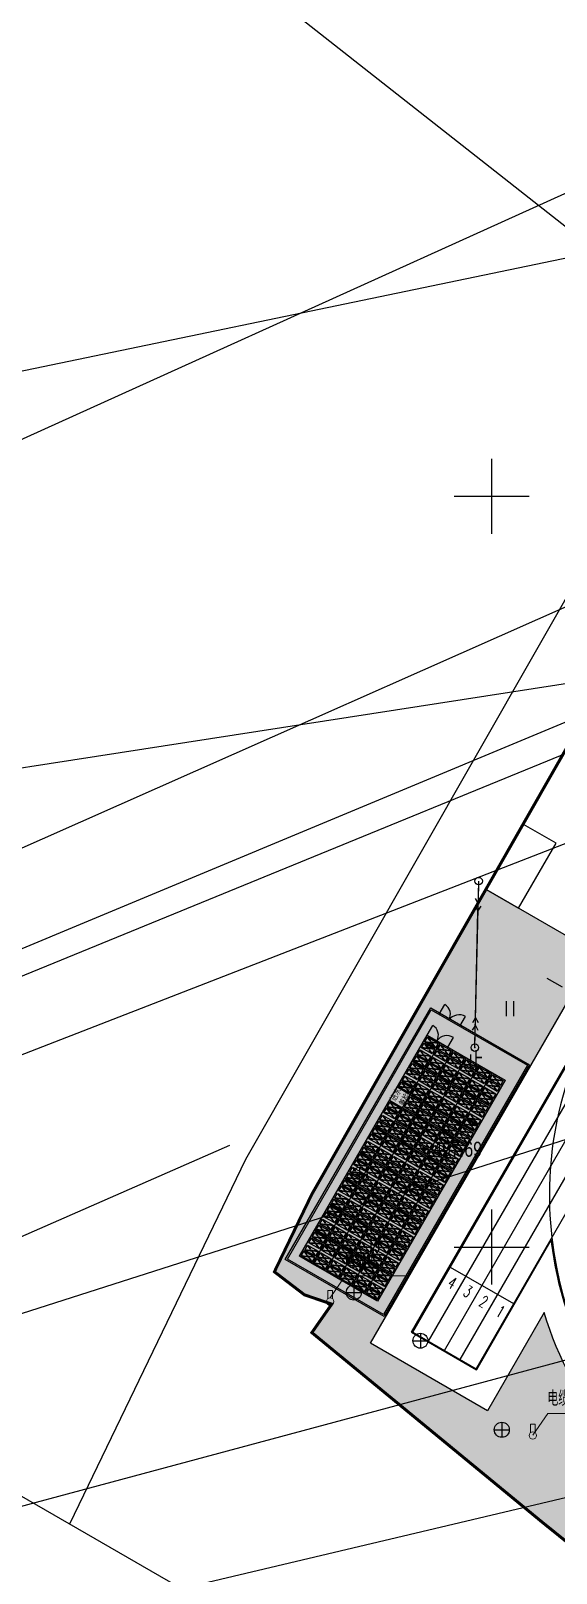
# Model space of a CAD drawing. Header units: millimetres. Extents: x 216654360 to 218309126, y 218099985 to 219647706.
# Drawn here: x 217219309 to 217254294, y 219128281 to 219230996 of the extents above; entities that cross this region are included whole.
import ezdxf
from ezdxf.enums import TextEntityAlignment as Align

# ---------------------------------------------------------------- set-up
doc = ezdxf.new("R2010")
doc.units = ezdxf.units.MM
doc.header["$LTSCALE"] = 1000
for name, pattern in [('CENTER', [2, 1.25, -0.25, 0.25, -0.25]), ('DASH', [0.35, 0.25, -0.1]), ('DOTE', [2.4200000000000004, 2, -0.2, 0.02, -0.2])]:
    doc.linetypes.add(name, pattern=pattern)
doc.layers.add('A-ANNO-REVC', color=6, linetype='Continuous', plot=False)
for name, color, linetype in [('A-FLOR-STRS', 51, 'Continuous'), ('A-SITE-TER', 251, 'Continuous'), ('DOTE', 1, 'Continuous'), ('PUB_TEXT', 7, 'Continuous'), ('TWT_TEXT', 7, 'Continuous'), ('Xwho-plan-sport', 66, 'Continuous'), ('测绘建筑物外轮廓', 50, 'Continuous'), ('现状植物', 3, 'Continuous'), ('箱体1', 8, 'Continuous')]:
    doc.layers.add(name, color=color, linetype=linetype)
for name, color, linetype, lineweight in [('消防管道', 1, 'Continuous', 13), ('生活管道', 3, 'Continuous', 13), ('钢筋砼填充', 2, 'Continuous', 13)]:
    doc.layers.add(name, color=color, linetype=linetype, lineweight=lineweight)
doc.styles.add('_SIMPLEX', font='SIMPLEX.shx', dxfattribs={"width": 0.6})
doc.styles.add('_TWT_DIM', font='SLTXT', dxfattribs={"width": 0.8, "height": 3.5, "bigfont": 'HZTXT'})
doc.styles.get("Standard").update_dxf_attribs({"font": 'gbenor.shx', "bigfont": 'gbcbig.shx'})
doc.styles.add('XDXT', font='')
doc.styles.add('ZDXT', font='')
doc.styles.get('XDXT').set_extended_font_data('FZXiDengXian-Z06S')
doc.styles.get('ZDXT').set_extended_font_data('FZZhongDengXian-Z07S')
doc.linetypes.add('X1', pattern='A,0,[5,dblct.shx,S=0.3,R=0,X=0,Y=0],-1.6,[5,dblct.shx,S=0.3,R=0,X=0,Y=0]', length=1.6)
doc.linetypes.add('X22_L', pattern='A,5,[14,dblct.shx,S=0.5,R=0,X=0,Y=0.25],5', length=10)
doc.linetypes.add('X23_L', pattern='A,4.5,[7,dblct.shx,S=1,R=0,X=0,Y=0],4.5,-0.5,[12,dblct.shx,S=1,R=0,X=0,Y=0],-0.5,0', length=10)

# ---------------------------------------------------------------- blocks, each defined once
blk = doc.blocks.new('123gtyyjj')
at = {"linetype": 'Continuous'}
blk.add_lwpolyline([(-580.5241082781577, -1090.799805815681), (-333.0911082782113, -1090.799805815797), (-333.0911082781677, -1351.241939740547), (-580.5241082781722, -1351.24193974043)], close=True, dxfattribs=at)
at = {"color": 7, "linetype": 'Continuous', "flags": 128}
blk.add_lwpolyline([(-527.0574268995551, -1139.23840851459), (-519.791128333789, -1139.470122392522, -0.3713994630840571), (-516.2468867022253, -1142.726528272673, -0.002052766708854072), (-517.1386922465172, -1223.32203018124, 0.2248440029308962), (-514.781510246903, -1226.782325319247), (-507.3806189044117, -1229.406677968451), (-501.6573769803945, -1230.125347456546, -0.4073012685271469), (-496.4356623107014, -1236.685111815401), (-496.6782643723855, -1239.072775829642), (-499.8855561622622, -1243.655771415739), (-500.9868669137068, -1247.538445407816), (-503.2720945466135, -1262.195659277088), (-502.9813821780845, -1324.337881003972), (-500.9967422551126, -1351.24193974043)], format="xyb", dxfattribs=at)
blk = doc.blocks.new('gc200')
at = {"layer": 'A-SITE-TER'}
h = blk.add_hatch(color=256, dxfattribs=at)
edge = h.paths.add_edge_path()
edge.add_arc((0, -5.551115123125783e-17), 0.2500000000000001, 0, 360)
blk.add_circle((0, -5.551115123125783e-17), 0.2500000000000001, dxfattribs=at)
blk = doc.blocks.new('gc170')
at = {"layer": 'A-SITE-TER', "linetype": 'Continuous'}
blk.add_circle((0, 0), 0.5, dxfattribs=at)
blk = doc.blocks.new('gc013a')
at = {"layer": 'A-SITE-TER', "linetype": 'Continuous'}
blk.add_line((0.5, 0), (4, 0), dxfattribs=at)
at = {"layer": 'A-SITE-TER', "linetype": 'Continuous', "flags": 128}
for points in [[(2.30721234484872, -0.40005657708628), (3, 0), (2.30721234484872, 0.4000565770862801)], [(3.30721234484872, -0.40005657708628), (4, 0), (3.30721234484872, 0.4000565770862801)]]:
    blk.add_lwpolyline(points, dxfattribs=at)
blk = doc.blocks.new('gc360')
at = {"layer": 'A-SITE-TER', "linetype": 'Continuous'}
for points in [[(0, 0.9999999999999911), (0, -1.000000000000009)], [(-1, -8.881784197001252e-15), (1, -8.881784197001252e-15)]]:
    blk.add_lwpolyline(points, dxfattribs=at)
blk.add_circle((0, -8.881784197001252e-15), 1, dxfattribs=at)
blk = doc.blocks.new('gc370')
at = {"layer": 'A-SITE-TER', "lineweight": 15}
for points in [[(0, 1), (-0.2999999999999998, 1)], [(-0.2999999999999998, 1), (-0.2999999999999998, -0.09999999999999987)], [(0, 1), (0.2999999999999998, 1)], [(0.2999999999999998, 1), (0.2999999999999998, -0.09999999999999964)]]:
    blk.add_lwpolyline(points, dxfattribs=at)
blk.add_circle((0, -0.5), 0.5, dxfattribs=at)
blk = doc.blocks.new('gc121')
at = {"layer": 'A-SITE-TER'}
for p, q in [((-0.5, 0), (-0.5, 2)), ((0.5, 0), (0.5, 2))]:
    blk.add_line(p, q, dxfattribs=at)
blk = doc.blocks.new('A$C09f80991')
at = {"layer": 'A-SITE-TER', "linetype": 'X23_L', "flags": 128}
blk.add_lwpolyline([(87.1562589162786, -185.600804547139, 0, 0, 0), (82.56129956900259, -189.7360051471333, 0, 0, 0), (80.95711016980931, -191.8353917505592, 0, 0, 0), (74.81936468437198, -199.2717887269682, 0, 0, 0), (67.68829524112516, -212.2979102944664, 0, 0, 0), (46.06752723280806, -249.7376732150733, 0, 0, 0), (44.29284160281532, -252.7427969663404, 0, 0, 0), (41.79812737283646, -257.9100089522544, 0, 0, 0), (43.79909658644465, -259.4419961668027, 0, 0, 0), (45.61815884249518, -260.0651773364225, 0, 0, 0), (44.29284160281532, -261.9606874422752, 0, 0, 0), (45.30096608723397, -262.9232382057235, 2.49840787098238e-06, 2.49840787098238e-06, 0), (49.72929053762346, -266.4036561075482, 0, 0, 0)], format="xyseb", dxfattribs=at)
at = {"layer": 'A-SITE-TER', "linetype": 'Continuous', "flags": 128}
for points in [[(56.25, -208.75), (56.25, -203.75)], [(53.75, -206.25), (58.75, -206.25)], [(55.13050131147611, -242.9677628744394), (55.38365837821038, -231.8800588337472)], [(55.17615388392005, -240.968283981696), (55.33800580579555, -233.8795377265196)], [(56.25, -258.75), (56.25, -253.75)], [(53.75, -256.25), (58.75, -256.25)]]:
    blk.add_lwpolyline(points, dxfattribs=at)
at = {"layer": 'A-SITE-TER', "linetype": 'X1', "flags": 128}
blk.add_lwpolyline([(61.07122554056696, -223.7564080094453, 1.997481943322365e-06, 1.997481943322365e-06, 0), (64.36925768083893, -226.7742964311619, 1.997481943322365e-06, 1.997481943322365e-06, 0), (65.38620934300707, -231.8144340732251, 1.997481943322365e-06, 1.997481943322365e-06, 0), (59.51348553871503, -246.19620242581, 1.998622312721862e-06, 1.998622312721862e-06, 0), (58.88990614141221, -247.0089698371594, 1.998498020300825e-06, 1.998498020300825e-06, 0), (60.93157923404942, -249.4836606247118, 1.998108772350884e-06, 1.998108772350884e-06, 0), (61.37800791609334, -250.2971816451172, 1.998120572983925e-06, 1.998120572983925e-06, 0), (63.42656280338997, -248.9850943776837, 1.998307105952281e-06, 1.998307105952281e-06, 0), (65.13369187613716, -247.7779202624224, 1.998465534084616e-06, 1.998465534084616e-06, 0), (66.9459348131204, -245.8884607680666, 1.998362938018693e-06, 1.998362938018693e-06, 0), (67.73813746185624, -245.4177176863304, 1.998362938018693e-06, 1.998362938018693e-06, 0)], format="xyseb", dxfattribs=at)
at = {"layer": 'A-SITE-TER', "linetype": 'Continuous', "lineweight": 13}
for points in [[(45.49130025185877, -259.6338495448872), (46.4841001953173, -258.1752516920387), (50.70533501997124, -258.1752516920387)], [(58.99130025185877, -268.7861932948872), (59.9841001953173, -267.3275954420387)], [(59.9841001953173, -267.3275954420387), (64.08044839973445, -267.3275954420387)]]:
    blk.add_lwpolyline(points, dxfattribs=at)
at = {"layer": 'A-SITE-TER', "linetype": 'X22_L', "flags": 128}
blk.add_lwpolyline([(49.72929053762346, -266.4036561075482, 0.1500024981495797, 0.1500024981495797, 0), (69.64159179336275, -282.8522285785293, 0.150001999958344, 0.150001999958344, 0), (77.78769819199806, -289.1986690192716, 0.150001999958344, 0.150001999958344, 0), (72.73261934658512, -297.1928520847578, 0.150001999958344, 0.150001999958344, 0), (76.08135819243034, -299.1259905973275, 0.150001999958344, 0.150001999958344, 0), (77.93814814122743, -299.7799292769632, 0.150001999958344, 0.150001999958344, 0), (97.23758762062062, -304.3670394784131, 0.150001999958344, 0.150001999958344, 0)], format="xyseb", dxfattribs=at)
at = {"layer": 'A-SITE-TER', "linetype": 'Continuous', "xscale": 0.5, "yscale": 0.5, "zscale": 0.5}
for name, p in [('gc170', (55.38365837821038, -231.8800588337472)), ('gc170', (55.13050131147611, -242.9677628744394)), ('gc200', (51.74135373233003, -249.7368641216017)), ('gc360', (47.45343564948416, -251.4286392494687)), ('gc360', (47.06629593524849, -259.2809563205228)), ('gc370', (45.49130025185877, -259.6338495448872)), ('gc360', (51.49996502467548, -262.4881424501655)), ('gc360', (56.92522321522119, -268.4207507820975)), ('gc370', (58.99130025185877, -268.5518651397724))]:
    blk.add_blockref(name, p, dxfattribs=at)
at = {"layer": 'A-SITE-TER', "linetype": 'Continuous'}
for p, xscale, yscale, zscale, rotation in [((55.38365837821038, -231.8800588337472), 0.5000000000000001, 0.5000000000000001, 0.5000000000000001, 268.6920365385495), ((55.13050131147611, -242.9677628744394), 0.5, 0.5, 0.5, 88.69203653854949)]:
    blk.add_blockref('gc013a', p, dxfattribs=dict(at, xscale=xscale, yscale=yscale, zscale=zscale, rotation=rotation))
at = {"layer": 'A-SITE-TER', "linetype": 'Continuous', "xscale": 0.5, "yscale": 0.5}
for p in [(57.48437130817911, -240.8772899962496), (48.47993165501975, -256.4941014595679)]:
    blk.add_blockref('gc121', p, dxfattribs=at)
at = {"layer": 'A-SITE-TER', "linetype": 'Continuous', "style": 'XDXT', "width": 0.8}
blk.add_text('止', height=1, dxfattribs=at).set_placement((55.15525646568858, -243.7145657145302), align=Align.MIDDLE)
at = {"layer": 'A-SITE-TER', "linetype": 'Continuous', "style": 'ZDXT', "width": 0.8}
blk.add_text('497.69', height=1, dxfattribs=at).set_placement((52.34135373236495, -249.7368641216017), align=Align.MIDDLE_LEFT)
at = {"layer": 'A-SITE-TER', "linetype": 'Continuous'}
for p in [(46.46454712268314, -257.6752516920387), (59.96454712268314, -266.8275954420387)]:
    blk.add_text('电缆桩', height=1, dxfattribs=at).set_placement(p)
blk = doc.blocks.new('A$C9d9988ea')
at = {"linetype": 'CENTER', "ltscale": 1000}
for p, q in [((50.0000001937151, -80050), (4930.000000178814, -80050)), ((1.639127731323242e-07, -85100), (4980.000000208616, -85100)), ((50.00000010430813, -85049.9999999404), (4930.000000223517, -85049.9999999404))]:
    blk.add_line(p, q, dxfattribs=at)
at = {"layer": 'DOTE', "linetype": 'DOTE', "ltscale": 5}
blk.add_line((57718.98186649382, -60169.99999988079), (-3962.862375989556, -60170), dxfattribs=at)
at = {"layer": 'Xwho-plan-sport', "color": 0}
for p, q in [((1.639127731323242e-07, -85100), (1.490116119384766e-08, 0)), ((50.00000010430813, -85049.9999999404), (50.00000004470348, -50)), ((4930.000000223517, -85049.9999999404), (4930.000000208616, -68162.4999999404)), ((4980.000000208616, -85100), (4980.000000238419, -75119.99665552378)), ((50.00000010430813, -85049.9999999404), (4930.000000223517, -85049.9999999404))]:
    blk.add_line(p, q, dxfattribs=at)
at = {"layer": 'Xwho-plan-sport'}
for p, q in [((50.00000022351742, -85050.0000000596), (50.00000004470348, -50)), ((1270.000000223517, -85050), (1270.000000089407, -50)), ((2490.000000238419, -85050), (2490.000000044703, -50)), ((3710.00000025332, -85050), (3710.000000044703, -50)), ((50.0000001937151, -80050), (4930.000000178814, -80050))]:
    blk.add_line(p, q, dxfattribs=at)
for start, end in [(180, 216.4998408907978), (216.4998408907978, 0)]:
    blk.add_arc((24930.00000017881, -60169.9999999404), 24880, start, end, dxfattribs=at)
at = {"layer": 'Xwho-plan-sport', "color": 0}
blk.add_arc((24930.00000017881, -60169.9999999404), 24930, 216.8469108142622, 0, dxfattribs=at)
at = {"layer": 'PUB_TEXT', "color": 7, "linetype": 'Continuous', "ltscale": 10000, "style": '_SIMPLEX', "width": 0.6}
for s, p in [('4', (485.6914067417383, -81294.16273361444)), ('3', (1673.691407695413, -81264.16273242235)), ('2', (2927.691400915384, -81334.87177175283)), ('1', (4232.691408097744, -81334.87177175283))]:
    blk.add_text(s, height=800, dxfattribs=at).set_placement(p)
blk = doc.blocks.new('A$C6B5A2DE0')
h = blk.add_hatch()
h.set_pattern_fill('CROSS', color=252, scale=300, angle=29.99002279691419)
h.set_pattern_definition([(359.999999999988, (-63844.88296464086, -570245.9926502109), (476.2500000000981, 476.2499999999026), [238.125, -714.3749999999999]), (90, (-63725.82046464086, -570365.0551502109), (-476.2499999999026, 476.2500000000981), [238.125, -714.375])])
h.paths.add_polyline_path([(90873.77471877635, -152215.9894702435), (87944.74027010798, -156337.2746345997), (87381.39476574957, -158493.9536331892), (85233.05096013844, -172014.7701748013), (85253.75205919147, -176439.8047542572), (82254.71060229838, -176474.0384426117), (82270.95618675649, -179957.5531455874), (82423.47799262404, -179957.5531457663), (90423.47799253464, -179957.5531457663), (90423.47799286246, -209957.5531455874), (82410.86302602291, -209957.553145647), (82519.91889382899, -233342.2286183238), (82942.04253017902, -239064.5961731076), (85440.86945824325, -239391.2865506411), (87327.87854148448, -239021.7747354507), (87127.47395461798, -241325.9583976269), (106790.9132637978, -244603.2473002076), (129752.6694793701, -248174.7367405891), (129752.6694911718, -248174.7364305258), (129948.337326929, -248216.1386847496), (131825.4394452721, -239344.8521604538), (153508.0236568004, -239344.8521612287), (153325.8880790323, -237038.167809546), (153301.834048897, -236258.2279503345), (146170.6490011364, -236258.2279501557), (131302.5123872757, -236258.2279495001), (131302.5123872906, -235762.229660809, -0.1347539358174202), (117819.6992539912, -239471.9000130892, -0.09658919297095413), (107894.4045170099, -237542.7017458677, -0.09089791617410159), (99853.775163576, -232435.788916111), (99853.77504085004, -239987.5153705478), (90873.77471853793, -239987.5153707266)])
blk.add_lwpolyline([(82423.47799286246, -209957.5531457663), (82410.86302602291, -209957.5531457663)])
at = {"layer": '现状植物'}
for points in [[(131302.5123872906, -235762.2296608686, -0.1347539358173648), (117819.6992539763, -239471.9000131488, -0.09658919297095411), (107894.4045170099, -237542.7017458677, -0.09089791617410159), (99853.7751635611, -232435.7889161706), (99853.77504085004, -239987.5153705478), (90873.77471853793, -239987.5153708458), (90873.77471877635, -152215.9894702435)], [(108451.273890987, -236166.7262672782, -0.1366250373709072), (97853.77523569763, -228007.5127161145), (97853.775073573, -237987.5153707266), (92873.77471853793, -237987.5153709054), (92873.77471859753, -152887.515370667)]]:
    blk.add_lwpolyline(points, format="xyb", dxfattribs=at)
for points in [[(82423.47799268365, -179957.5531458259), (90423.47799253464, -179957.5531458259), (90423.47799286246, -209957.553145647), (82423.47799286246, -209957.5531457663)], [(82423.47799286246, -209957.5531457663), (84923.47799290717, -209957.5531457663), (84923.47799280286, -204957.5531457067), (82423.47799277306, -204957.5531457067)]]:
    blk.add_lwpolyline(points, close=True, dxfattribs=at)
blk = doc.blocks.new('1-2X')
at = {"layer": 'PUB_TEXT', "color": 3}
blk.add_lwpolyline([(63889576.28240204, 23150349.59376764), (63891576.28240204, 23150349.59376764), (63891576.28240204, 23149349.59376764), (63889576.28240204, 23149349.59376764)], close=True, dxfattribs=at).dxf.unprotected_set("ltscale", 0)
at = {"layer": 'PUB_TEXT', "color": 8}
for points in [[(63889662.04411888, 23150259.08903646), (63890040.52068424, 23150259.08903646), (63890040.52068424, 23149440.09849834), (63889662.04411888, 23149440.09849834)], [(63890112.04411888, 23150259.08903646), (63890490.52068424, 23150259.08903646), (63890490.52068424, 23149440.09849834), (63890112.04411888, 23149440.09849834)], [(63890662.04411888, 23150259.08903646), (63891040.52068424, 23150259.08903646), (63891040.52068424, 23149440.09849834), (63890662.04411888, 23149440.09849834)], [(63891112.04411888, 23150259.08903646), (63891490.52068424, 23150259.08903646), (63891490.52068424, 23149440.09849834), (63891112.04411888, 23149440.09849834)]]:
    blk.add_lwpolyline(points, close=True, dxfattribs=at)
at = {"layer": '箱体1', "color": 8}
for centre in [(63889851.28240204, 23149849.59376764, 1.345267547469143e-09), (63890301.28240204, 23149849.59376764, 1.345267547469143e-09), (63890851.28240204, 23149849.59376764, 1.345267547469143e-09), (63891301.28240204, 23149849.59376764, 1.345267547469143e-09)]:
    blk.add_circle(centre, 52.70852785593888, dxfattribs=at)
for centre, major_axis in [((63889743.87684631, 23150091.04784775, 1.345267547469143e-09), (-61.69890662902616, 148.0998313667078)), ((63890193.87684441, 23150091.04784775, 1.345267547469143e-09), (-61.69890662902618, 148.0998313667078)), ((63890743.87684631, 23150091.04784775, 1.345267547469143e-09), (-61.69890662902615, 148.0998313667078)), ((63891193.87684441, 23150091.04784775, 1.345267547469143e-09), (-61.69890662902618, 148.0998313667078)), ((63889958.68795967, 23149608.13968706, 1.345267547469143e-09), (61.69890662902618, -148.0998313667078)), ((63890408.68795872, 23149608.13968706, 1.345267547469143e-09), (61.69890662902618, -148.0998313667078)), ((63890958.68795967, 23149608.13968706, 1.345267547469143e-09), (61.69890662902618, -148.0998313667078)), ((63891408.68795872, 23149608.13968706, 1.345267547469143e-09), (61.69890662902618, -148.0998313667078))]:
    blk.add_ellipse(centre, major_axis=major_axis, ratio=0.1577977641825531, dxfattribs=at)
at = {"layer": '箱体1', "color": 8, "extrusion": (0, 0, -1)}
for centre, major_axis in [((63889958.68795967, 23150091.04784775, 1.345267547469143e-09), (61.69890662902618, 148.0998313667078)), ((63890408.68795872, 23150091.04784775, 1.345267547469143e-09), (61.69890662902618, 148.0998313667078)), ((63890958.68795967, 23150091.04784775, 1.345267547469143e-09), (61.69890662902618, 148.0998313667078)), ((63891408.68795872, 23150091.04784775, 1.345267547469143e-09), (61.69890662902618, 148.0998313667078)), ((63890193.87684441, 23149608.13968706, 1.345267547469143e-09), (-61.69890662902618, -148.0998313667078)), ((63891193.87684441, 23149608.13968706, 1.345267547469143e-09), (-61.69890662902618, -148.0998313667078))]:
    blk.add_ellipse(centre, major_axis=major_axis, ratio=0.1577977641825531, dxfattribs=at)
at = {"layer": '箱体1', "color": 8, "extrusion": (0, 0, -0.9999999999999999)}
for centre, major_axis in [((63889743.87684631, 23149608.13968706, 1.345267547469143e-09), (-61.69890662902616, -148.0998313667078)), ((63890743.87684631, 23149608.13968706, 1.345267547469143e-09), (-61.69890662902615, -148.0998313667078))]:
    blk.add_ellipse(centre, major_axis=major_axis, ratio=0.1577977641825531, dxfattribs=at)
blk = doc.blocks.new('1-1S')
at = {"layer": 'PUB_TEXT', "color": 3}
blk.add_lwpolyline([(63908600.22307892, 23102650.27812722), (63907600.22307892, 23102650.27812722), (63907600.22307892, 23103650.27812722), (63908600.22307892, 23103650.27812722)], close=True, dxfattribs=at).dxf.unprotected_set("ltscale", 0)
at = {"layer": 'PUB_TEXT', "color": 8}
for points in [[(63908064.46136208, 23102740.7828584), (63907685.98479672, 23102740.7828584), (63907685.98479672, 23103559.77339652), (63908064.46136208, 23103559.77339652)], [(63908514.46136208, 23102740.7828584), (63908135.98479672, 23102740.7828584), (63908135.98479672, 23103559.77339652), (63908514.46136208, 23103559.77339652)]]:
    blk.add_lwpolyline(points, close=True, dxfattribs=at)
at = {"layer": '箱体1', "color": 8}
for centre in [(63907875.22307892, 23103150.27812722, 1.345267547469143e-09), (63908325.22307892, 23103150.27812722, 1.345267547469143e-09)]:
    blk.add_circle(centre, 52.70852785593888, dxfattribs=at)
for centre, major_axis in [((63907767.81752224, 23103391.7322078, 1.345267547469143e-09), (-61.69890662902617, 148.0998313667078)), ((63907982.62863655, 23102908.82404712, 1.345267547469143e-09), (61.69890662902617, -148.0998313667078)), ((63908217.81752129, 23103391.7322078, 1.345267547469143e-09), (-61.69890662902617, 148.0998313667078)), ((63908432.62863465, 23102908.82404712, 1.345267547469143e-09), (61.69890662902611, -148.0998313667078))]:
    blk.add_ellipse(centre, major_axis=major_axis, ratio=0.1577977641825531, dxfattribs=at)
at = {"layer": '箱体1', "color": 8, "extrusion": (0, 0, -1)}
for centre, major_axis in [((63907767.81752224, 23102908.82404712, 1.345267547469143e-09), (-61.6989066290262, -148.0998313667078)), ((63907982.62863655, 23103391.7322078, 1.345267547469143e-09), (61.6989066290262, 148.0998313667078)), ((63908217.81752129, 23102908.82404712, 1.345267547469143e-09), (-61.6989066290262, -148.0998313667078)), ((63908432.62863465, 23103391.7322078, 1.345267547469143e-09), (61.69890662902617, 148.0998313667078))]:
    blk.add_ellipse(centre, major_axis=major_axis, ratio=0.1577977641825531, dxfattribs=at)
blk = doc.blocks.new('1-3b')
at = {"layer": 'PUB_TEXT', "color": 6}
blk.add_lwpolyline([(63894889.13385662, 23153081.27523907), (63896889.13385662, 23153081.27523907), (63896889.13385662, 23152081.27523907), (63894889.13385662, 23152081.27523907)], close=True, dxfattribs=at).dxf.unprotected_set("ltscale", 0)
at = {"layer": 'PUB_TEXT', "color": 8}
for points in [[(63894974.89557346, 23152990.77050789), (63895353.37213882, 23152990.77050789), (63895353.37213882, 23152171.77996977), (63894974.89557346, 23152171.77996977)], [(63895424.89557346, 23152990.77050789), (63895803.37213882, 23152990.77050789), (63895803.37213882, 23152171.77996977), (63895424.89557346, 23152171.77996977)], [(63895974.89557346, 23152990.77050789), (63896353.37213882, 23152990.77050789), (63896353.37213882, 23152171.77996977), (63895974.89557346, 23152171.77996977)], [(63896424.89557346, 23152990.77050789), (63896803.37213882, 23152990.77050789), (63896803.37213882, 23152171.77996977), (63896424.89557346, 23152171.77996977)]]:
    blk.add_lwpolyline(points, close=True, dxfattribs=at)
at = {"layer": '箱体1', "color": 8}
for centre in [(63895164.13385662, 23152581.27523907, 1.345267547469143e-09), (63895614.13385662, 23152581.27523907, 1.345267547469143e-09), (63896164.13385662, 23152581.27523907, 1.345267547469143e-09), (63896614.13385662, 23152581.27523907, 1.345267547469143e-09)]:
    blk.add_circle(centre, 52.70852785593888, dxfattribs=at)
for centre, major_axis in [((63895056.72830089, 23152822.72931917, 1.345267547469143e-09), (-61.69890662902615, 148.0998313667078)), ((63895271.53941425, 23152339.82115849, 1.345267547469143e-09), (61.69890662902618, -148.0998313667078)), ((63895506.72829898, 23152822.72931917, 1.345267547469143e-09), (-61.69890662902618, 148.0998313667078)), ((63895721.5394133, 23152339.82115849, 1.345267547469143e-09), (61.69890662902618, -148.0998313667078)), ((63896056.72830089, 23152822.72931917, 1.345267547469143e-09), (-61.69890662902615, 148.0998313667078)), ((63896271.53941425, 23152339.82115849, 1.345267547469143e-09), (61.69890662902618, -148.0998313667078)), ((63896506.72829898, 23152822.72931917, 1.345267547469143e-09), (-61.69890662902618, 148.0998313667078)), ((63896721.5394133, 23152339.82115849, 1.345267547469143e-09), (61.69890662902618, -148.0998313667078))]:
    blk.add_ellipse(centre, major_axis=major_axis, ratio=0.1577977641825531, dxfattribs=at)
at = {"layer": '箱体1', "color": 8, "extrusion": (0, 0, -0.9999999999999999)}
for centre in [(63895056.72830089, 23152339.82115849, 1.345267547469143e-09), (63896056.72830089, 23152339.82115849, 1.345267547469143e-09)]:
    blk.add_ellipse(centre, major_axis=(-61.69890662902615, -148.0998313667078), ratio=0.1577977641825531, dxfattribs=at)
at = {"layer": '箱体1', "color": 8, "extrusion": (0, 0, -1)}
for centre, major_axis in [((63895271.53941425, 23152822.72931917, 1.345267547469143e-09), (61.69890662902618, 148.0998313667078)), ((63895506.72829898, 23152339.82115849, 1.345267547469143e-09), (-61.69890662902618, -148.0998313667078)), ((63895721.5394133, 23152822.72931917, 1.345267547469143e-09), (61.69890662902618, 148.0998313667078)), ((63896271.53941425, 23152822.72931917, 1.345267547469143e-09), (61.69890662902618, 148.0998313667078)), ((63896506.72829898, 23152339.82115849, 1.345267547469143e-09), (-61.69890662902618, -148.0998313667078)), ((63896721.5394133, 23152822.72931917, 1.345267547469143e-09), (61.69890662902618, 148.0998313667078))]:
    blk.add_ellipse(centre, major_axis=major_axis, ratio=0.1577977641825531, dxfattribs=at)
blk = doc.blocks.new('001110011001')
at = {"color": 3}
blk.add_lwpolyline([(-1.490116119384766e-07, 6000.000000089407), (16999.99999985099, 6000.000000089407), (16999.99999985099, 8.940696716308594e-08), (-1.490116119384766e-07, 8.940696716308594e-08)], close=True, dxfattribs=at)
blk.add_lwpolyline([(12999.2322575748, 6000.000000089407), (16999.2322575748, 6000.000000089407), (16999.2322575748, 8.940696716308594e-08), (12999.2322575748, 8.940696716308594e-08)], close=True)
at = {"color": 6}
blk.add_lwpolyline([(12999.2322575748, 6000.000000089407), (16999.2322575748, 6000.000000089407), (16999.2322575748, 8.940696716308594e-08), (12999.2322575748, 8.940696716308594e-08)], close=True, dxfattribs=at)
at = {"color": 2}
for centre, radius in [((16499.06064280868, 5499.625019192696), 160.8525258736918), ((16499.2322575748, 5500.000000089407), 150), ((13499.2322575748, 500.000000089407), 160.8525258736918), ((13499.2322575748, 500.000000089407), 150)]:
    blk.add_circle(centre, radius, dxfattribs=at)
at = {"layer": '消防管道', "color": 5}
for centre in [(1499.999999880791, 4499.935989499092), (11499.2322575748, 1500.000000089407)]:
    blk.add_circle(centre, 65.1568271627184, dxfattribs=at)
for centre in [(2101.366920530796, 4499.956890255213), (12100.5991782248, 1500.020900845528)]:
    blk.add_arc(centre, 81.57859646744281, 270, 90, dxfattribs=at)
at = {"layer": '生活管道', "color": 5, "const_width": 24}
for points in [[(1499.999999880791, 4499.935989499092), (2101.366920530796, 4499.956890255213)], [(11499.2322575748, 1500.000000089407), (12100.5991782248, 1500.020900845528)]]:
    blk.add_lwpolyline(points, dxfattribs=at)
at = {"color": 7, "rotation": 180}
for p in [(63891576.28240204, 23155349.52975711), (63893576.53831613, 23155349.52975711), (63895576.79423022, 23155349.52975711), (63897577.05014431, 23155349.52975711), (63899577.05014431, 23155349.52975711), (63901577.05014431, 23155349.52975711), (63891576.28240204, 23154349.59376773), (63893576.53831613, 23154349.59376773), (63895576.79423022, 23154349.59376773), (63897577.05014431, 23154349.59376773), (63899577.05014431, 23154349.59376773), (63891576.28240204, 23153349.52975711), (63893576.53831613, 23153349.52975711), (63895576.79423022, 23153349.52975711), (63897577.05014431, 23153349.52975711), (63899577.05014431, 23153349.52975711), (63891576.28240204, 23152349.59376773), (63893576.53831613, 23152349.59376773), (63895576.79423022, 23152349.59376773), (63897577.05014431, 23152349.59376773), (63899577.05014431, 23152349.59376773), (63901577.05014431, 23152349.59376773), (63891576.09046638, 23151349.52975711), (63893576.34638047, 23151349.52975711), (63895576.60229456, 23151349.52975711), (63897576.85820866, 23151349.52975711), (63899576.85820866, 23151349.52975711), (63901576.85820866, 23151349.52975711), (63891576.28240204, 23150349.59376773), (63893576.53831613, 23150349.59376773), (63895576.79423022, 23150349.59376773), (63897577.05014431, 23150349.59376773), (63899577.05014431, 23150349.59376773), (63901577.05014431, 23150349.59376773)]:
    blk.add_blockref('1-2X', p, dxfattribs=at)
at = {"color": 7}
for name, p in [('1-3b', (-63881888.6220285, -23147081.27523896)), ('1-3b', (-63879888.6220285, -23147081.27523896)), ('1-1S', (-63897599.26340112, -23098650.34213772)), ('1-1S', (-63896599.45533669, -23098650.40614831)), ('1-1S', (-63895599.45533669, -23098650.34213772)), ('1-3b', (-63881888.55804995, -23148081.27523896)), ('1-3b', (-63879888.55804998, -23148081.27523896)), ('1-1S', (-63897599.45533669, -23099650.2781271)), ('1-1S', (-63896599.64727226, -23099650.34213772)), ('1-1S', (-63895599.64727226, -23099650.2781271)), ('1-3b', (-63881888.49407145, -23149081.27523896)), ('1-3b', (-63879888.49407145, -23149081.27523896)), ('1-1S', (-63895599.64727226, -23100650.2781271)), ('1-3b', (-63881888.49407145, -23150081.27523896)), ('1-3b', (-63879888.49407145, -23150081.27523899)), ('1-1S', (-63895599.45533669, -23101650.2781271)), ('1-3b', (-63881888.4300929, -23151081.27523896)), ('1-3b', (-63879888.43009293, -23151081.27523899)), ('1-1S', (-63895599.45533669, -23102650.2781271)), ('1-3b', (-63881888.36611441, -23152081.27523896)), ('1-3b', (-63879888.36611441, -23152081.27523899))]:
    blk.add_blockref(name, p, dxfattribs=at)
at = {"layer": 'TWT_TEXT', "insert": (12099.05626443028, 6000.99412754178), "char_height": 400, "width": 4662.714818580949, "attachment_point": 1, "style": '_TWT_DIM'}
blk.add_mtext('进水口\\P兼检修口', dxfattribs=at)

msp = doc.modelspace()

# ---------------------------------------------------------------- linework, layer by layer
for p, q in [((217246500.9971491, 219165498.2994032), (217246875.8840394, 219166147.8837468)), ((217245699.0620113, 219164108.7482516), (217246073.9489015, 219164758.3325952)), ((217247883.3126501, 219164700.5400904), (217248258.1995403, 219165350.124434)), ((217247081.3774945, 219163310.9889491), (217247456.2643848, 219163960.5732927))]:
    msp.add_line(p, q)
msp.add_circle((217248880.5013115, 219163282.2371255), 250.0000000339075)
for centre, radius, start, end in [((217246500.9971491, 219165498.2994032), 750, 330.0099769047941, 60.00997690530748), ((217245699.0620113, 219164108.7482516), 750, 330.0099769047943, 60.00997690530809), ((217247828.2188546, 219164631.7958649), 837.185357522535, 59.09589479701857, 144.0396266797903), ((217247026.2837168, 219163242.2447133), 837.185357522535, 59.0958947970168, 144.0396266797919)]:
    msp.add_arc(centre, radius, start, end)
msp.add_point((217248880.5013115, 219163282.2371255))
at = {"layer": 'A-ANNO-REVC'}
msp.add_line((217271028.1918727, 219205278.4915118), (217124027.982418, 219320903.1752033), dxfattribs=at)
for points in [[(217314047.218367, 219246951.4942101), (216993432.5242594, 219101835.7489745)], [(217357517.8694599, 219238148.9665747), (216967898.3201929, 219065343.8974824)], [(217035433.919148, 219170273.5472576), (217357038.326609, 219237098.2383451)], [(216967898.3201929, 219065343.8974824), (217364302.0095548, 219230557.432413)], [(217306672.4745578, 219204037.3417307), (216967898.3201929, 219065343.8974824)], [(217020668.1742492, 219151223.3412791), (217258781.3402129, 219188129.2767987)], [(217265208.0376718, 219180880.0288406), (216967898.3201929, 219065343.8974824)], [(217285277.3117149, 219166851.8945687), (216967898.3201929, 219065343.8974824)], [(217232541.7002618, 219156773.0879932), (216940057.0536712, 219028503.9134317)], [(216967898.3201929, 219065343.8974824), (217304598.2056587, 219155832.9442531)], [(217265502.7115656, 219135798.7182687), (216967898.3201929, 219065343.8974824)]]:
    msp.add_lwpolyline(points, dxfattribs=at)
at = {"layer": 'A-FLOR-STRS', "color": 1, "linetype": 'DASH', "ltscale": 5, "const_width": 200}
msp.add_lwpolyline([(217291887.1117252, 219232234.8852456), (217289549.03156, 219223639.2086559), (217286978.4570189, 219220142.0706633), (217281213.2031676, 219217501.5300151), (217279647.2683637, 219215915.1912585), (217271028.1918727, 219205278.4915118), (217268834.2714153, 219201435.5665072), (217266219.6525656, 219202904.9847173), (217238023.8341427, 219153518.1725834), (217235529.1199127, 219148350.9605974), (217237530.0891264, 219146818.9733829), (217239349.1513824, 219146195.7922134), (217238023.8341427, 219144300.2821073), (217253416.4337054, 219131633.0272066), (217271518.6907319, 219117062.3005304)], dxfattribs=at)
at = {"layer": '测绘建筑物外轮廓', "color": 6}
msp.add_lwpolyline([(217287206.6606762, 219218025.6356285), (217291519.9007179, 219215536.386677), (217287023.7556088, 219207745.702219, -0.7209116478861254), (217318422.1390575, 219172364.0923516), (217300315.1022571, 219140989.1685539, -0.7209116478895358), (217253971.2314594, 219150474.0217151), (217248982.734901, 219141830.2164857), (217244669.4948592, 219144319.4654372)], format="xyb", close=True, dxfattribs=at)
at = {"layer": '现状植物'}
msp.add_lwpolyline([(217259071.4809088, 219138110.0732676, -0.1366250373709072), (217253971.2315585, 219150474.0208609), (217248982.7352043, 219141830.21631), (217244669.4948552, 219144319.4654388), (217287206.6606731, 219218025.6356298)], format="xyb", dxfattribs=at)
at = {"layer": '钢筋砼填充', "lineweight": -3}
for points in [[(217236254.4006229, 219149162.9529677), (217245936.479376, 219165939.5512825), (217252518.9340582, 219162140.6974609), (217242836.855305, 219145364.0991461)], [(217236390.9967874, 219149199.5792948), (217245973.1057031, 219165802.955118), (217252382.3378936, 219162104.0711338), (217242800.2289779, 219145500.6953107)]]:
    msp.add_lwpolyline(points, close=True, dxfattribs=at)

# ---------------------------------------------------------------- block references
at = {"linetype": 'Continuous', "xscale": 1000, "yscale": 1000, "zscale": 1000, "rotation": 330.0099772036718}
msp.add_blockref('123gtyyjj', (218331222.7862358, 220051447.0958008), dxfattribs=at)
for name, p, rotation in [('A$C9d9988ea', (217287206.6606762, 219218025.6356285), 330.0099772036745), ('001110011001', (217242397.5415888, 219146384.5542589), 60.0099772030771)]:
    msp.add_blockref(name, p, dxfattribs=dict(rotation=rotation))
at = {"layer": 'A-SITE-TER', "xscale": 1000, "yscale": 1000, "zscale": 1000}
msp.add_blockref('A$C09f80991', (217193750, 219406250), dxfattribs=at)
at = {"layer": '现状植物', "rotation": 330.0099772030771}
msp.add_blockref('A$C6B5A2DE0', (217283188.22762, 219396866.2981826), dxfattribs=at)

doc.saveas('drawing.dxf')
